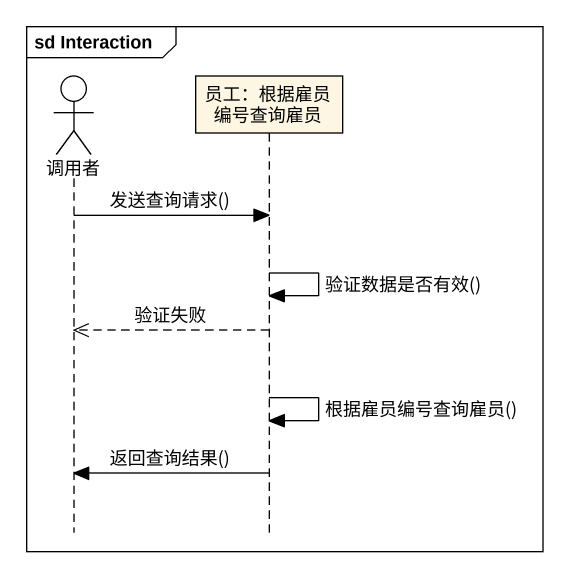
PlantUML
@startuml
mainframe sd Interaction
hide footbox
actor 调用者
participant "员工：根据雇员编号查询雇员" as 员工_根据雇员编号查询雇员

调用者 -> 员工_根据雇员编号查询雇员 : 发送查询请求()
员工_根据雇员编号查询雇员 -> 员工_根据雇员编号查询雇员 : 验证数据是否有效()
员工_根据雇员编号查询雇员 -->> 调用者 : 验证失败
员工_根据雇员编号查询雇员 -> 员工_根据雇员编号查询雇员 : 根据雇员编号查询雇员()
员工_根据雇员编号查询雇员 -> 调用者 : 返回查询结果()
@enduml
